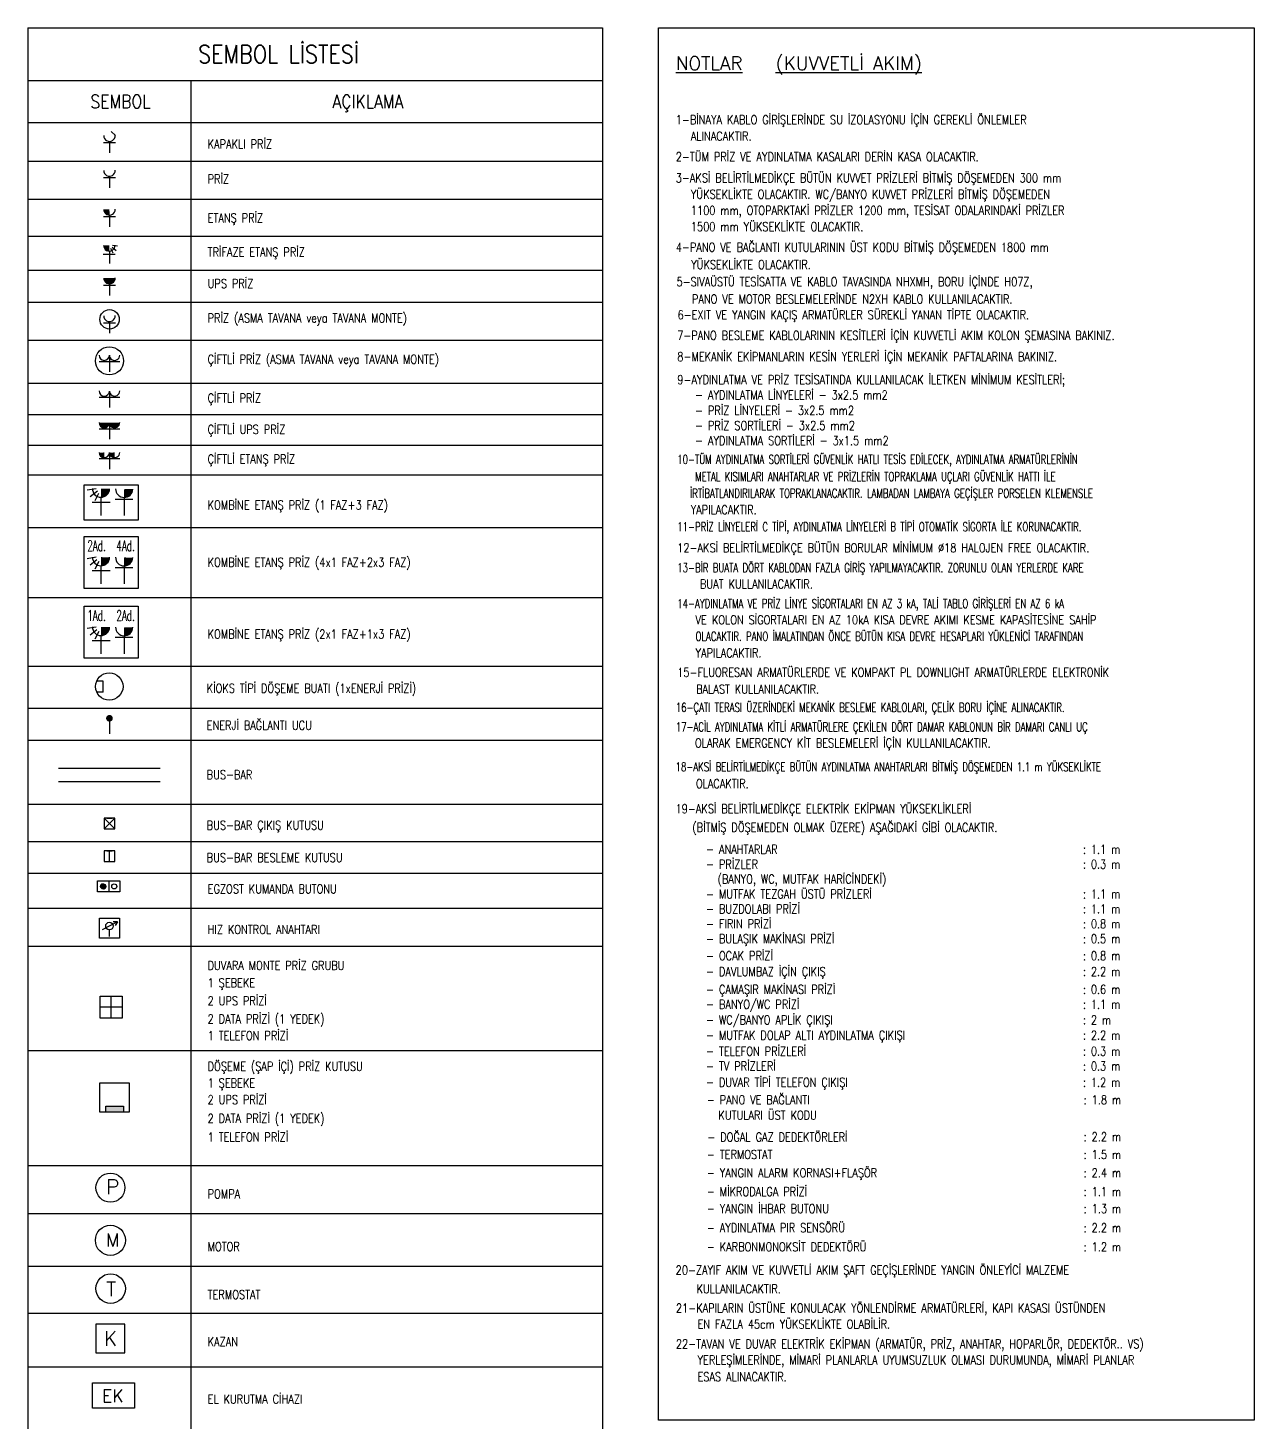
# Model space of a CAD drawing. Extents: x -1439 to 34962, y -872 to 8330.
# Drawn here: x -1439 to -68, y 6771 to 8330 of the extents above; entities that cross this region are included whole.
import ezdxf
from ezdxf.enums import TextEntityAlignment as Align

# ---------------------------------------------------------------- set-up
doc = ezdxf.new("R2010")
doc.units = 0
for name, color, linetype, lineweight in [('E-BUSBAR', 7, 'Continuous', 30), ('E-DATA BAGLATI UCU', 7, 'Continuous', 30), ('E-DUVARA MONTE PRİZ KUTUSU', 7, 'Continuous', 30), ('E-DÖŞEME (ŞAP İÇİ) PRİZ KUTUSU', 7, 'Continuous', 30), ('E-EL KURUTMA CİHAZI', 7, 'Continuous', 30), ('E-ETANŞ PRİZ', 7, 'Continuous', 30), ('E-KABLO', 7, 'Continuous', 30), ('E-KAPAKLI PRİZ', 7, 'Continuous', 30), ('E-KAZAN', 7, 'Continuous', 30), ('E-KOMBİNE ETANŞ PRİZ (1 FAZ+3 FAZ)', 7, 'Continuous', 30), ('E-KOMBİNE ETANŞ PRİZ (1x1 FAZ+2x3 FAZ)', 7, 'Continuous', 30), ('E-KOMBİNE ETANŞ PRİZ (2x1 FAZ+4x3 FAZ)', 7, 'Continuous', 30), ('E-KUVVET', 7, 'Continuous', 30), ('E-MEKANIK', 3, 'Continuous', 30), ('E-MOTOR', 7, 'Continuous', 30), ('E-POMPA', 7, 'Continuous', 30), ('E-PRİZ', 7, 'Continuous', 30), ('E-PRİZ (ASMA TAVANA MONTE)', 7, 'Continuous', 30), ('E-TERMOSTAT', 7, 'Continuous', 30), ('E-TRİFAZE ETANŞ PRİZ', 7, 'Continuous', 30), ('E-UPS PRİZ', 7, 'Continuous', 30), ('E-YAZI', 7, 'Continuous', 30), ('E-ÇİFTLİ ETANŞ PRİZ', 7, 'Continuous', 30), ('E-ÇİFTLİ PRİZ', 7, 'Continuous', 30), ('E-ÇİFTLİ PRİZ (ASMA TAVANA MONTE)', 7, 'Continuous', 30), ('E-ÇİFTLİ UPS PRİZ', 7, 'Continuous', 30)]:
    doc.layers.add(name, color=color, linetype=linetype, lineweight=lineweight)
doc.styles.add('E-YAZI', font='txttw.shx')
doc.styles.add('ILGAZ', font='txttw.shx')

# ---------------------------------------------------------------- blocks, each defined once
blk = doc.blocks.new('10_DÖŞEME (ŞAP İÇİ) PRİZ KUTUSU')
at = {"layer": 'E-DÖŞEME (ŞAP İÇİ) PRİZ KUTUSU'}
blk.add_hatch(color=5, dxfattribs=at).paths.add_polyline_path([(-0.73, 0.71), (-0.73, 0.22), (0.73, 0.22), (0.73, 0.71)])
at = {"layer": 'E-DÖŞEME (ŞAP İÇİ) PRİZ KUTUSU', "color": 5}
for points in [[(1.22, 2.66), (1.22, 0.22), (-1.22, 0.22), (-1.22, 2.66)], [(0.73, 0.71), (0.73, 0.22), (-0.73, 0.22), (-0.73, 0.71)]]:
    blk.add_lwpolyline(points, close=True, dxfattribs=at)
blk = doc.blocks.new('10_DUVARA MONTE PRİZ KUTUSU')
at = {"layer": 'E-DUVARA MONTE PRİZ KUTUSU', "color": 4}
for p, q in [((24.5, 0), (-24.5, 0)), ((0, 24.5), (0, -24.5))]:
    blk.add_line(p, q, dxfattribs=at)
blk.add_lwpolyline([(-24.5, -24.5), (24.5, -24.5), (24.5, 24.5), (-24.5, 24.5)], close=True, dxfattribs=at)
blk = doc.blocks.new('KİOKS TİPİ ÇİNKÖ DÖKÜM BUAT ÇAP 130 150 mm')
at = {"layer": 'E-KUVVET', "color": 6}
for p, q in [((-8.9, 8), (-18.3, 8)), ((-8.9, -8.3), (-8.9, 8)), ((-8.9, -8.3), (-18.2, -8.3))]:
    blk.add_line(p, q, dxfattribs=at)
blk.add_circle((0, 0), 20, dxfattribs=at)
blk = doc.blocks.new('100_KAPAKLI PRİZ')
at = {"layer": 'E-KAPAKLI PRİZ', "color": 4}
for p, q in [((1.22, 3.6), (0.38, 4.44)), ((-1.22, 2.14), (1.28, 2.14)), ((0, 2.4), (0, 0))]:
    blk.add_line(p, q, dxfattribs=at)
blk.add_arc((0, 3.6), 1.2, 180.7551, 0.7551, dxfattribs=at)
blk = doc.blocks.new('100_PRİZ')
at = {"layer": 'E-PRİZ', "color": 4}
for p, q in [((-1.22, 2.14), (1.28, 2.14)), ((0, 2.4), (0, 0))]:
    blk.add_line(p, q, dxfattribs=at)
blk.add_arc((0, 3.6), 1.2, 180.7551, 0.7551, dxfattribs=at)
blk = doc.blocks.new('100_ETANŞ PRİZ')
at = {"layer": 'E-ETANŞ PRİZ', "color": 4}
for p, q in [((-1.22, 2.14), (1.28, 2.14)), ((0, 2.4), (0, 0))]:
    blk.add_line(p, q, dxfattribs=at)
at = {"layer": 'E-ETANŞ PRİZ', "color": 4, "const_width": 1.2}
blk.add_lwpolyline([(0.01, 3, -0.414214), (-0.6, 3.59)], format="xyb", dxfattribs=at)
at = {"layer": 'E-ETANŞ PRİZ', "color": 4}
blk.add_arc((0, 3.6), 1.2, 180.7551, 0.7551, dxfattribs=at)
blk = doc.blocks.new('100_TRİFAZE ETANŞ PRİZ')
at = {"layer": 'E-TRİFAZE ETANŞ PRİZ', "color": 3}
for p, q in [((0.21, 3.17), (0.72, 2.16)), ((0.54, 3.34), (1.39, 2.67)), ((0.64, 3.76), (1.7, 3.6))]:
    blk.add_line(p, q, dxfattribs=at)
at = {"layer": 'E-TRİFAZE ETANŞ PRİZ', "color": 4}
for p, q in [((1.22, 1.86), (-1.29, 1.86)), ((0, 2.54), (0, 0))]:
    blk.add_line(p, q, dxfattribs=at)
at = {"layer": 'E-TRİFAZE ETANŞ PRİZ', "color": 4, "const_width": 1.2}
blk.add_lwpolyline([(0, 3.14, -0.414214), (-0.61, 3.73)], format="xyb", dxfattribs=at)
at = {"layer": 'E-TRİFAZE ETANŞ PRİZ', "color": 4}
blk.add_arc((-0.01, 3.74), 1.2, 180.7551, 0.7551, dxfattribs=at)
blk = doc.blocks.new('100_UPS PRİZ')
at = {"layer": 'E-UPS PRİZ', "color": 4}
for p, q in [((-1.22, 2.14), (1.28, 2.14)), ((0, 2.4), (0, 0))]:
    blk.add_line(p, q, dxfattribs=at)
at = {"layer": 'E-UPS PRİZ', "color": 4, "const_width": 1.2}
blk.add_lwpolyline([(-0.6, 3.58, 0.97398), (0.6, 3.58, 0.97398)], format="xyb", dxfattribs=at)
at = {"layer": 'E-UPS PRİZ', "color": 4}
blk.add_arc((0, 3.6), 1.2, 180.7551, 0.7551, dxfattribs=at)
blk = doc.blocks.new('100_PRİZ (ASMA TAVANA MONTE)')
at = {"layer": 'E-PRİZ (ASMA TAVANA MONTE)', "color": 4}
for p, q in [((-1.22, 2.14), (1.28, 2.14)), ((0, 2.4), (0, 0))]:
    blk.add_line(p, q, dxfattribs=at)
at = {"layer": 'E-PRİZ (ASMA TAVANA MONTE)', "color": 3}
blk.add_circle((0.02, 2.85), 2.01, dxfattribs=at)
at = {"layer": 'E-PRİZ (ASMA TAVANA MONTE)', "color": 4}
blk.add_arc((0, 3.6), 1.2, 180.7551, 0.7551, dxfattribs=at)
blk = doc.blocks.new('100_ÇİFTLİ PRİZ')
at = {"layer": 'E-ÇİFTLİ PRİZ', "color": 4}
for p, q in [((0, 3.86), (0, 0)), ((-2.4, 2.43), (2.4, 2.43))]:
    blk.add_line(p, q, dxfattribs=at)
for centre, start, end in [((-1.2, 3.87), 179.6083, 359.6083), ((1.2, 3.87), 180.3917, 0.3917)]:
    blk.add_arc(centre, 1.2, start, end, dxfattribs=at)
blk = doc.blocks.new('100_ÇİFTLİ UPS PRİZ')
at = {"layer": 'E-ÇİFTLİ UPS PRİZ', "color": 4}
for p, q in [((0, 3.86), (0, 0)), ((-2.4, 2.43), (2.4, 2.43))]:
    blk.add_line(p, q, dxfattribs=at)
at = {"layer": 'E-ÇİFTLİ UPS PRİZ', "color": 4, "const_width": 1.2}
for points in [[(-1.8, 3.85, 0.97398), (-0.6, 3.85, 0.97398)], [(0.6, 3.85, 0.97398), (1.8, 3.85, 0.97398)]]:
    blk.add_lwpolyline(points, format="xyb", dxfattribs=at)
at = {"layer": 'E-ÇİFTLİ UPS PRİZ', "color": 4}
for centre, start, end in [((-1.2, 3.87), 179.6083, 359.6083), ((1.2, 3.87), 180.3917, 0.3917)]:
    blk.add_arc(centre, 1.2, start, end, dxfattribs=at)
blk = doc.blocks.new('100_ÇİFTLİ ETANŞ PRİZ 1')
at = {"layer": 'E-ÇİFTLİ ETANŞ PRİZ', "color": 4}
for p, q in [((0, 3.86), (0, 0)), ((-2.4, 2.43), (2.4, 2.43))]:
    blk.add_line(p, q, dxfattribs=at)
at = {"layer": 'E-ÇİFTLİ ETANŞ PRİZ', "color": 4, "const_width": 1.2}
for points in [[(-1.8, 3.85, 0.406513), (-1.2, 3.27, 0.406513)], [(0.6, 3.85, 0.410502), (1.21, 3.27, 0.410502)]]:
    blk.add_lwpolyline(points, format="xyb", dxfattribs=at)
at = {"layer": 'E-ÇİFTLİ ETANŞ PRİZ', "color": 4}
for centre, start, end in [((-1.2, 3.87), 179.6083, 359.6083), ((1.2, 3.87), 180.3917, 0.3917)]:
    blk.add_arc(centre, 1.2, start, end, dxfattribs=at)
blk = doc.blocks.new('100_KOMBİNE ETANŞ PRİZ (1 FAZ+3 FAZ)')
at = {"layer": 'E-KOMBİNE ETANŞ PRİZ (1 FAZ+3 FAZ)', "color": 3}
for p, q in [((-2.09, 4.35), (-3.35, 4.16)), ((-1.92, 4.04), (-2.95, 3.24)), ((-1.75, 3.72), (-2.28, 2.68))]:
    blk.add_line(p, q, dxfattribs=at)
at = {"layer": 'E-KOMBİNE ETANŞ PRİZ (1 FAZ+3 FAZ)', "color": 4}
for p, q in [((-2.64, 2.5), (-0.14, 2.5)), ((-1.42, 3.18), (-1.42, 0.64)), ((3.04, 2.88), (0.54, 2.88)), ((1.81, 3.15), (1.81, 0.64))]:
    blk.add_line(p, q, dxfattribs=at)
at = {"layer": 'E-KOMBİNE ETANŞ PRİZ (1 FAZ+3 FAZ)', "color": 3}
blk.add_lwpolyline([(-3.78, 4.93), (3.78, 4.93), (3.78, 0), (-3.78, 0)], close=True, dxfattribs=at)
at = {"layer": 'E-KOMBİNE ETANŞ PRİZ (1 FAZ+3 FAZ)', "color": 4, "const_width": 1.2}
for points in [[(-1.43, 3.78, 0.414214), (-0.82, 4.37)], [(1.81, 3.73, 0.414214), (2.42, 4.32)]]:
    blk.add_lwpolyline(points, format="xyb", dxfattribs=at)
at = {"layer": 'E-KOMBİNE ETANŞ PRİZ (1 FAZ+3 FAZ)', "color": 4}
for centre in [(-1.42, 4.38), (1.82, 4.35)]:
    blk.add_arc(centre, 1.2, 179.2449, 359.2449, dxfattribs=at)
blk = doc.blocks.new('100_POMPA')
at = {"layer": 'E-POMPA', "color": 4}
blk.add_circle((0, 0), 1.8, dxfattribs=at)
at = {"layer": 'E-POMPA', "color": 3, "style": 'E-YAZI'}
blk.add_text('P', height=1.8, dxfattribs=at).set_placement((-0.53, -0.8))
blk = doc.blocks.new('100_MOTOR')
at = {"layer": 'E-MOTOR', "color": 4}
blk.add_circle((0, 0), 1.87, dxfattribs=at)
at = {"layer": 'E-MOTOR', "color": 3, "linetype": 'Continuous', "style": 'ILGAZ'}
blk.add_text('M', height=1.62, dxfattribs=at).set_placement((-0.55, -0.78))
blk = doc.blocks.new('100_TERMOSTAT')
at = {"layer": 'E-TERMOSTAT', "color": 4, "linetype": 'Continuous'}
blk.add_circle((0, 0), 1.84, dxfattribs=at)
at = {"layer": 'E-TERMOSTAT', "color": 3, "linetype": 'Continuous', "style": 'E-YAZI'}
blk.add_text('T', height=1.8, dxfattribs=at).set_placement((-0.57, -0.95))
blk = doc.blocks.new('100_KAZAN')
at = {"layer": 'E-KAZAN', "color": 4}
blk.add_lwpolyline([(-1.8, 1.8), (-1.8, -1.8), (1.8, -1.8), (1.8, 1.8)], close=True, dxfattribs=at)
at = {"layer": 'E-KAZAN', "color": 3, "style": 'E-YAZI'}
blk.add_text('K', height=1.8, dxfattribs=at).set_placement((0, 0), align=Align.MIDDLE_CENTER)
blk = doc.blocks.new('100_EL KURUTMA CİHAZI')
at = {"layer": 'E-EL KURUTMA CİHAZI', "color": 4}
for p, q in [((-2.35, 2.83), (2.35, 2.83)), ((-2.35, 0), (-2.35, 2.83)), ((2.35, 2.83), (2.35, 0)), ((2.35, 0), (-2.35, 0))]:
    blk.add_line(p, q, dxfattribs=at)
at = {"layer": 'E-EL KURUTMA CİHAZI', "color": 3, "style": 'E-YAZI'}
blk.add_text('EK', height=1.4, dxfattribs=at).set_placement((-1.28, 0.68))
blk = doc.blocks.new('E-KOMBİNE ETANŞ PRİZ (2x1 FAZ+4x3 FAZ)')
at = {"layer": 'E-KOMBİNE ETANŞ PRİZ (2x1 FAZ+4x3 FAZ)', "color": 3}
for p, q in [((-33.8, 69.6), (-53.6, 66.6)), ((-31.9, 63.7), (-47.2, 51.8)), ((-27.7, 60), (-36.5, 42.9))]:
    blk.add_line(p, q, dxfattribs=at)
at = {"layer": 'E-KOMBİNE ETANŞ PRİZ (2x1 FAZ+4x3 FAZ)', "color": 4}
for p, q in [((-42.2, 39.9), (-2.2, 39.9)), ((-22.8, 50.8), (-22.8, 10.2)), ((48.6, 46.1), (8.6, 46.1)), ((28.9, 50.3), (28.9, 10.2))]:
    blk.add_line(p, q, dxfattribs=at)
at = {"layer": 'E-KOMBİNE ETANŞ PRİZ (2x1 FAZ+4x3 FAZ)', "color": 3}
blk.add_lwpolyline([(-60.6, 116.2), (60.6, 116.2), (60.6, 0), (-60.6, 0)], close=True, dxfattribs=at)
at = {"layer": 'E-KOMBİNE ETANŞ PRİZ (2x1 FAZ+4x3 FAZ)', "color": 4, "const_width": 19.2}
for points in [[(-22.8, 60.4, 0.414214), (-13.1, 69.9)], [(28.9, 59.7, 0.414214), (38.7, 69.1)]]:
    blk.add_lwpolyline(points, format="xyb", dxfattribs=at)
at = {"layer": 'E-KOMBİNE ETANŞ PRİZ (2x1 FAZ+4x3 FAZ)', "color": 4}
for centre in [(-22.7, 70), (29.1, 69.5)]:
    blk.add_arc(centre, 19.2, 179.2449, 359.2449, dxfattribs=at)
at = {"layer": 'E-KOMBİNE ETANŞ PRİZ (2x1 FAZ+4x3 FAZ)', "color": 1, "style": 'E-YAZI', "width": 0.6}
for s, p in [('2Ad.', (-53.3, 83.6)), ('4Ad.', (11.6, 83.6))]:
    blk.add_text(s, height=24, dxfattribs=at).set_placement(p)
blk = doc.blocks.new('E-KOMBİNE ETANŞ PRİZ (1x1 FAZ+2x3 FAZ)')
at = {"layer": 'E-KOMBİNE ETANŞ PRİZ (1x1 FAZ+2x3 FAZ)', "color": 3}
for p, q in [((-33.8, 69.6), (-53.6, 66.6)), ((-31.9, 63.7), (-47.2, 51.8)), ((-27.7, 60), (-36.5, 42.9))]:
    blk.add_line(p, q, dxfattribs=at)
at = {"layer": 'E-KOMBİNE ETANŞ PRİZ (1x1 FAZ+2x3 FAZ)', "color": 4}
for p, q in [((-42.2, 39.9), (-2.2, 39.9)), ((-22.8, 50.8), (-22.8, 10.2)), ((48.6, 46.1), (8.6, 46.1)), ((28.9, 50.3), (28.9, 10.2))]:
    blk.add_line(p, q, dxfattribs=at)
at = {"layer": 'E-KOMBİNE ETANŞ PRİZ (1x1 FAZ+2x3 FAZ)', "color": 3}
blk.add_lwpolyline([(-60.6, 116.2), (60.6, 116.2), (60.6, 0), (-60.6, 0)], close=True, dxfattribs=at)
at = {"layer": 'E-KOMBİNE ETANŞ PRİZ (1x1 FAZ+2x3 FAZ)', "color": 4, "const_width": 19.2}
for points in [[(-22.8, 60.4, 0.414214), (-13.1, 69.9)], [(28.9, 59.7, 0.414214), (38.7, 69.1)]]:
    blk.add_lwpolyline(points, format="xyb", dxfattribs=at)
at = {"layer": 'E-KOMBİNE ETANŞ PRİZ (1x1 FAZ+2x3 FAZ)', "color": 4}
for centre in [(-22.7, 70), (29.1, 69.5)]:
    blk.add_arc(centre, 19.2, 179.2449, 359.2449, dxfattribs=at)
at = {"layer": 'E-KOMBİNE ETANŞ PRİZ (1x1 FAZ+2x3 FAZ)', "color": 1, "style": 'E-YAZI', "width": 0.6}
for s, p in [('1Ad.', (-53.3, 83.6)), ('2Ad.', (11.6, 83.6))]:
    blk.add_text(s, height=24, dxfattribs=at).set_placement(p)
blk = doc.blocks.new('ÇİFTLİ PRİZ (ASMA TAVANA MONTE)')
at = {"layer": 'E-ÇİFTLİ PRİZ (ASMA TAVANA MONTE)', "color": 4}
for p, q in [((0, 73.2), (0, 11.4)), ((-38.4, 50.2), (38.4, 50.2))]:
    blk.add_line(p, q, dxfattribs=at)
at = {"layer": 'E-ÇİFTLİ PRİZ (ASMA TAVANA MONTE)', "color": 3}
blk.add_circle((0, 52.4), 52.4, dxfattribs=at)
at = {"layer": 'E-ÇİFTLİ PRİZ (ASMA TAVANA MONTE)', "color": 4}
for centre, start, end in [((-19.2, 73.4), 179.6083, 359.6083), ((19.2, 73.4), 180.3917, 0.3917)]:
    blk.add_arc(centre, 19.2, start, end, dxfattribs=at)
blk = doc.blocks.new('BESLEME KUTUSU')
at = {"layer": 'E-BUSBAR', "color": 5}
blk.add_line((-7.5, 30), (7.5, 30), dxfattribs=at)
blk.add_line((-7.5, 30), (7.5, 30), dxfattribs=at)
at = {"layer": 'E-BUSBAR'}
blk.add_line((0, 0), (0, 30), dxfattribs=at)
at = {"layer": 'E-BUSBAR', "color": 5}
blk.add_lwpolyline([(-15, 0), (15, 0), (15, 30), (-15, 30)], close=True, dxfattribs=at)
blk = doc.blocks.new('BUTON')
at = {"layer": 'E-KABLO'}
h = blk.add_hatch(dxfattribs=at)
h.set_pattern_fill('ANSI31', color=3, scale=0.72)
h.set_pattern_definition([(45, (-42140.02699, -1158.77338), (-0.0636396103, 0.0636396103), [])])
edge = h.paths.add_edge_path()
edge.add_arc((-15.5, 19.5), 7.2, 0, 360)
at = {"layer": 'E-KABLO', "color": 4}
blk.add_line((0, 35.1), (0, 3.9), dxfattribs=at)
blk.add_lwpolyline([(-30.9, 3.9), (-30.9, 35.1), (30.9, 35.1), (30.9, 3.9)], close=True, dxfattribs=at)
at = {"layer": 'E-KABLO', "color": 3}
for centre in [(-15.5, 19.5), (15.5, 19.5)]:
    blk.add_circle(centre, 7.2, dxfattribs=at)
blk = doc.blocks.new('BUSBAR ÇIKIŞ')
at = {"layer": 'E-BUSBAR'}
for p, q in [((-15, 30), (15, 0)), ((-15, 0), (15, 30))]:
    blk.add_line(p, q, dxfattribs=at)
at = {"layer": 'E-BUSBAR', "color": 5}
blk.add_line((-7.5, 30), (7.5, 30), dxfattribs=at)
blk.add_line((-7.5, 30), (7.5, 30), dxfattribs=at)
blk.add_lwpolyline([(-15, 0), (15, 0), (15, 30), (-15, 30)], close=True, dxfattribs=at)
blk = doc.blocks.new('HIZ AYAR ANAHTARI')
at = {"layer": 'E-MEKANIK', "color": 7}
for p, q in [((-28, 56), (28, 56)), ((-28, 0), (-28, 56)), ((28, 56), (28, 0)), ((28, 0), (-28, 0))]:
    blk.add_line(p, q, dxfattribs=at)
at = {"layer": 'E-MEKANIK', "color": 4}
for p, q in [((22.2, 45.5), (-20.8, 22.8)), ((22.2, 45.5), (10.1, 45.9)), ((22.2, 45.5), (15.7, 35.3)), ((0, 4.9), (0, 23.2))]:
    blk.add_line(p, q, dxfattribs=at)
blk.add_circle((0, 33.8), 10.6, dxfattribs=at)

msp = doc.modelspace()

# ---------------------------------------------------------------- linework, layer by layer
at = {"layer": 'E-BUSBAR', "color": 3}
for p, q in [((-1290.7, 7501.95), (-1404.22, 7501.95)), ((-1290.7, 7501.95), (-1404.22, 7501.95)), ((-1290.7, 7486.95), (-1404.22, 7486.95)), ((-1290.7, 7486.95), (-1404.22, 7486.95))]:
    msp.add_line(p, q, dxfattribs=at)
at = {"layer": 'E-DATA BAGLATI UCU', "color": 4}
msp.add_line((-1347.35, 7558.09), (-1347.35, 7540.82), dxfattribs=at)
at = {"layer": 'E-DATA BAGLATI UCU', "color": 4, "const_width": 3.75}
msp.add_lwpolyline([(-1349.22, 7558.09, -1), (-1345.47, 7558.09, -1)], format="xyb", close=True, dxfattribs=at)
at = {"layer": 'E-KABLO'}
msp.add_lwpolyline([(-733.62, 8330), (-67.89, 8330), (-67.89, 6773.41), (-733.62, 6773.41)], close=True, dxfattribs=at)
at = {"layer": 'E-YAZI', "color": 4}
for p, q in [((-1438.53, 8330), (-1438.53, 5689.29)), ((-1438.53, 8330), (-796.2, 8330)), ((-796.2, 8330), (-796.2, 5689.29)), ((-1438.53, 8271.09), (-796.2, 8271.09)), ((-1438.53, 8224.04), (-796.2, 8224.04))]:
    msp.add_line(p, q, dxfattribs=at)
at = {"layer": 'E-YAZI', "color": 7}
for p, q in [((-1256.27, 8270.92), (-1256.27, 5689.29)), ((-1438.53, 8180.87), (-796.2, 8180.87)), ((-1438.53, 8138.48), (-796.2, 8138.48)), ((-1438.53, 8097.22), (-796.2, 8097.22)), ((-796.2, 8058.65), (-1438.53, 8058.65)), ((-796.2, 8022.8), (-1438.53, 8022.8)), ((-1438.53, 7980.99), (-796.2, 7980.99)), ((-1438.53, 7932.92), (-796.2, 7932.92)), ((-796.2, 7897.32), (-1438.53, 7897.32)), ((-796.2, 7862.95), (-1438.53, 7862.95)), ((-796.2, 7829.72), (-1438.53, 7829.72)), ((-796.2, 7771.17), (-1438.53, 7771.17)), ((-796.2, 7692.76), (-1438.53, 7692.76)), ((-796.2, 7615.82), (-1438.53, 7615.82)), ((-796.2, 7615.82), (-1438.53, 7615.82)), ((-796.2, 7568.85), (-1438.53, 7568.85)), ((-796.2, 7533.17), (-1438.53, 7533.17)), ((-796.2, 7533.17), (-1438.53, 7533.17)), ((-796.2, 7461.66), (-1438.53, 7461.66)), ((-796.2, 7419.91), (-1438.53, 7419.91)), ((-796.2, 7384.58), (-1438.53, 7384.58)), ((-796.2, 7345.57), (-1438.53, 7345.57)), ((-796.2, 7302.99), (-1438.53, 7302.99)), ((-796.2, 7186.38), (-1438.53, 7186.38)), ((-796.2, 7057.63), (-1438.53, 7057.63)), ((-796.2, 7004.15), (-1438.53, 7004.15)), ((-796.2, 6945.29), (-1438.53, 6945.29)), ((-796.2, 6892.59), (-1438.53, 6892.59)), ((-1438.53, 6833.04), (-796.2, 6833.04))]:
    msp.add_line(p, q, dxfattribs=at)

# ---------------------------------------------------------------- block references
at = {"layer": 'E-BUSBAR', "color": 1, "xscale": 0.4, "yscale": 0.4, "zscale": 0.4}
msp.add_blockref('BESLEME KUTUSU', (-1347.35, 7398.03), dxfattribs=at)
at = {"layer": 'E-DUVARA MONTE PRİZ KUTUSU', "color": 3, "xscale": -0.5, "yscale": 0.5, "zscale": 0.5, "rotation": 180}
msp.add_blockref('10_DUVARA MONTE PRİZ KUTUSU', (-1345.33, 7235.11), dxfattribs=at)
at = {"layer": 'E-DÖŞEME (ŞAP İÇİ) PRİZ KUTUSU', "xscale": 13.48039215686274, "yscale": 13.48039215686274, "zscale": 13.48039215686274}
msp.add_blockref('10_DÖŞEME (ŞAP İÇİ) PRİZ KUTUSU', (-1341.63, 7114.67), dxfattribs=at)
at = {"layer": 'E-EL KURUTMA CİHAZI', "xscale": 10, "yscale": 10, "zscale": 10}
msp.add_blockref('100_EL KURUTMA CİHAZI', (-1342.83, 6786.73), dxfattribs=at)
at = {"layer": 'E-ETANŞ PRİZ', "xscale": 5.399999999999999, "yscale": 5.399999999999999, "zscale": 5.399999999999999}
msp.add_blockref('100_ETANŞ PRİZ', (-1347.35, 8107.67), dxfattribs=at)
at = {"layer": 'E-KABLO', "color": 6, "xscale": 0.4, "yscale": 0.4, "zscale": 0.4}
for name, p in [('BUSBAR ÇIKIŞ', (-1347.35, 7434.39)), ('BUTON', (-1348.18, 7362.31)), ('HIZ AYAR ANAHTARI', (-1347.35, 7312.27))]:
    msp.add_blockref(name, p, dxfattribs=at)
at = {"layer": 'E-KAPAKLI PRİZ', "xscale": 5.399999999999999, "yscale": 5.399999999999999, "zscale": 5.399999999999999}
msp.add_blockref('100_KAPAKLI PRİZ', (-1347.35, 8190.18), dxfattribs=at)
at = {"layer": 'E-KAZAN', "xscale": 9, "yscale": 9, "zscale": 9}
msp.add_blockref('100_KAZAN', (-1346.27, 6864.63), dxfattribs=at)
at = {"layer": 'E-KOMBİNE ETANŞ PRİZ (1 FAZ+3 FAZ)', "xscale": 8, "yscale": 8, "zscale": 8}
msp.add_blockref('100_KOMBİNE ETANŞ PRİZ (1 FAZ+3 FAZ)', (-1345.46, 7779.76), dxfattribs=at)
at = {"layer": 'E-KOMBİNE ETANŞ PRİZ (1x1 FAZ+2x3 FAZ)', "color": 3, "xscale": 0.5, "yscale": 0.5, "zscale": 0.5}
msp.add_blockref('E-KOMBİNE ETANŞ PRİZ (1x1 FAZ+2x3 FAZ)', (-1345.46, 7625.17), dxfattribs=at)
at = {"layer": 'E-KOMBİNE ETANŞ PRİZ (2x1 FAZ+4x3 FAZ)', "color": 3, "xscale": 0.5, "yscale": 0.5, "zscale": 0.5}
msp.add_blockref('E-KOMBİNE ETANŞ PRİZ (2x1 FAZ+4x3 FAZ)', (-1345.46, 7703.24), dxfattribs=at)
at = {"layer": 'E-KUVVET', "xscale": 0.7650000000000001, "yscale": 0.7650000000000001, "zscale": 0.7650000000000001}
msp.add_blockref('KİOKS TİPİ ÇİNKÖ DÖKÜM BUAT ÇAP 130 150 mm', (-1347.52, 7593.52), dxfattribs=at)
at = {"layer": 'E-MOTOR', "xscale": 9, "yscale": 9, "zscale": 9}
for name, p in [('100_MOTOR', (-1346.27, 6974.42)), ('100_TERMOSTAT', (-1346, 6920.4))]:
    msp.add_blockref(name, p, dxfattribs=at)
at = {"layer": 'E-POMPA', "xscale": 9, "yscale": 9, "zscale": 9}
msp.add_blockref('100_POMPA', (-1346.27, 7033.28), dxfattribs=at)
at = {"layer": 'E-PRİZ', "xscale": 5.399999999999999, "yscale": 5.399999999999999, "zscale": 5.399999999999999}
msp.add_blockref('100_PRİZ', (-1347.35, 8151.21), dxfattribs=at)
at = {"layer": 'E-PRİZ (ASMA TAVANA MONTE)', "xscale": 5.399999999999999, "yscale": 5.399999999999999, "zscale": 5.399999999999999}
msp.add_blockref('100_PRİZ (ASMA TAVANA MONTE)', (-1347.35, 7988.74), dxfattribs=at)
at = {"layer": 'E-TRİFAZE ETANŞ PRİZ', "xscale": 5.399999999999999, "yscale": 5.399999999999999, "zscale": 5.399999999999999}
msp.add_blockref('100_TRİFAZE ETANŞ PRİZ', (-1347.4, 8066.72), dxfattribs=at)
at = {"layer": 'E-UPS PRİZ', "xscale": 5.399999999999999, "yscale": 5.399999999999999, "zscale": 5.399999999999999}
msp.add_blockref('100_UPS PRİZ', (-1347.35, 8030.94), dxfattribs=at)
at = {"layer": 'E-ÇİFTLİ ETANŞ PRİZ', "xscale": 4.799999999999999, "yscale": 4.799999999999999, "zscale": 4.799999999999999}
msp.add_blockref('100_ÇİFTLİ ETANŞ PRİZ 1', (-1347.35, 7836.72), dxfattribs=at)
at = {"layer": 'E-ÇİFTLİ PRİZ', "xscale": 4.799999999999999, "yscale": 4.799999999999999, "zscale": 4.799999999999999}
msp.add_blockref('100_ÇİFTLİ PRİZ', (-1347.35, 7905.47), dxfattribs=at)
at = {"layer": 'E-ÇİFTLİ PRİZ (ASMA TAVANA MONTE)', "color": 3, "xscale": 0.3, "yscale": 0.3, "zscale": 0.3}
msp.add_blockref('ÇİFTLİ PRİZ (ASMA TAVANA MONTE)', (-1347.35, 7942.01), dxfattribs=at)
at = {"layer": 'E-ÇİFTLİ UPS PRİZ', "xscale": 4.799999999999999, "yscale": 4.799999999999999, "zscale": 4.799999999999999}
msp.add_blockref('100_ÇİFTLİ UPS PRİZ', (-1347.35, 7870.06), dxfattribs=at)

# ---------------------------------------------------------------- texts
at = {"layer": 'E-YAZI', "color": 4, "style": 'E-YAZI', "width": 0.85}
for s, height, p in [('SEMBOL LİSTESİ', 20, (-1158.27, 8300.55)), ('SEMBOL', 15, (-1335.06, 8247.71)), ('AÇIKLAMA', 15, (-1058.44, 8247.71))]:
    msp.add_text(s, height=height, dxfattribs=at).set_placement(p, align=Align.MIDDLE_CENTER)
at = {"layer": 'E-YAZI', "color": 4, "style": 'E-YAZI'}
for s, p in [('%%uNOTLAR', (-714.35, 8282.94, 0)), ('%%U(KUVVETLİ AKIM)', (-602.7, 8282.94, 0))]:
    msp.add_text(s, height=15, dxfattribs=at).set_placement(p)
at = {"layer": 'E-YAZI', "color": 3, "style": 'E-YAZI'}
for s, width, p in [('1-BİNAYA KABLO GİRİŞLERİNDE SU İZOLASYONU İÇİN GEREKLİ ÖNLEMLER', 0.8, (-714.35, 8222.27, 0)), ('KAPAKLI PRİZ', 0.8, (-1237.6, 8195.02)), ('ALINACAKTIR.', 0.8, (-697.46, 8203.95, 0)), ('2-TÜM PRİZ VE AYDINLATMA KASALARI DERİN KASA OLACAKTIR.', 0.8, (-714.35, 8180.91, 0)), ('3-AKSİ BELİRTİLMEDİKÇE BÜTÜN KUVVET PRİZLERİ BİTMİŞ DÖŞEMEDEN 300 mm', 0.8, (-714.35, 8157.26, 0)), ('PRİZ', 0.8, (-1237.6, 8156.05)), ('YÜKSEKLİKTE OLACAKTIR. WC/BANYO KUVVET PRİZLERİ BİTMİŞ DÖŞEMEDEN', 0.8, (-697.46, 8138.95, 0)), ('ETANŞ PRİZ', 0.8, (-1237.6, 8112.52)), ('1100 mm, OTOPARKTAKİ PRİZLER 1200 mm, TESİSAT ODALARINDAKİ PRİZLER', 0.8, (-697.46, 8120.86, 0)), ('1500 mm YÜKSEKLİKTE OLACAKTIR.', 0.8, (-697.46, 8102.76, 0)), ('4-PANO VE BAĞLANTI KUTULARININ ÜST KODU BİTMİŞ DÖŞEMEDEN 1800 mm', 0.8, (-714.35, 8079.72, 0)), ('TRİFAZE ETANŞ PRİZ', 0.8, (-1237.6, 8074.33)), ('YÜKSEKLİKTE OLACAKTIR.', 0.8, (-697.06, 8060.33, 0)), ('UPS PRİZ', 0.8, (-1237.6, 8039.17)), ('5-SIVAÜSTÜ TESİSATTA VE KABLO TAVASINDA NHXMH, BORU İÇİNDE H07Z,', 0.8, (-713.55, 8041.17, 0)), ('PANO VE MOTOR BESLEMELERİNDE N2XH KABLO KULLANILACAKTIR.', 0.8, (-696.26, 8021.78, 0)), ('PRİZ (ASMA TAVANA veya TAVANA MONTE)', 0.8, (-1237.6, 8000.57)), ('6-EXIT VE YANGIN KAÇIŞ ARMATÜRLER SÜREKLİ YANAN TİPTE OLACAKTIR.', 0.8, (-712.4, 8004.2, 0)), ('7-PANO BESLEME KABLOLARININ KESİTLERİ İÇİN KUVVETLİ AKIM KOLON ŞEMASINA BAKINIZ.', 0.8, (-712.75, 7981.16, 0)), ('ÇİFTLİ PRİZ (ASMA TAVANA veya TAVANA MONTE)', 0.8, (-1237.6, 7954.54)), ('8-MEKANİK EKİPMANLARIN KESİN YERLERİ İÇİN MEKANİK PAFTALARINA BAKINIZ.', 0.8, (-712.57, 7957.44, 0)), ('9-AYDINLATMA VE PRİZ TESİSATINDA KULLANILACAK İLETKEN MİNİMUM KESİTLERİ;', 0.8, (-712.57, 7931.65, 0)), ('ÇİFTLİ PRİZ', 0.8, (-1237.6, 7911.11)), ('- AYDINLATMA LİNYELERİ - 3x2.5 mm2', 0.8, (-692.74, 7914.57, 0)), ('- PRİZ LİNYELERİ - 3x2.5 mm2', 0.8, (-692.74, 7897.25, 0)), ('ÇİFTLİ UPS PRİZ', 0.8, (-1237.6, 7876.07)), ('- PRİZ SORTİLERİ - 3x2.5 mm2', 0.8, (-692.74, 7880.38, 0)), ('- AYDINLATMA SORTİLERİ - 3x1.5 mm2', 0.8, (-692.74, 7863.52, 0)), ('ÇİFTLİ ETANŞ PRİZ', 0.8, (-1237.6, 7842.84)), ('10-TÜM AYDINLATMA SORTİLERİ GÜVENLİK HATLI TESİS EDİLECEK, AYDINLATMA ARMATÜRLERİNİN', 0.7, (-712.65, 7842.55, 0)), ('METAL KISIMLARI ANAHTARLAR VE PRİZLERİN TOPRAKLAMA UÇLARI GÜVENLİK HATTI İLE', 0.7, (-692.63, 7823.38, 0)), (' İRTİBATLANDIRILARAK TOPRAKLANACAKTIR. LAMBADAN LAMBAYA GEÇİŞLER PORSELEN KLEMENSLE', 0.7, (-703.15, 7804.68, 0)), ('KOMBİNE ETANŞ PRİZ (1 FAZ+3 FAZ)', 0.8, (-1237.6, 7791.52)), (' YAPILACAKTIR.', 0.8, (-703.15, 7786.28, 0)), ('11-PRİZ LİNYELERİ C TİPİ, AYDINLATMA LİNYELERİ B TİPİ OTOMATİK SİGORTA İLE KORUNACAKTIR.', 0.7, (-712.65, 7767.24, 0)), ('12-AKSİ BELİRTİLMEDİKÇE BÜTÜN BORULAR MİNİMUM %%C18 HALOJEN FREE OLACAKTIR.', 0.8, (-712.65, 7743.67, 0)), ('KOMBİNE ETANŞ PRİZ (4x1 FAZ+2x3 FAZ)', 0.8, (-1237.6, 7727.54)), ('13-BİR BUATA DÖRT KABLODAN FAZLA GİRİŞ YAPILMAYACAKTIR. ZORUNLU OLAN YERLERDE KARE ', 0.7, (-712.65, 7721.41, 0)), ('BUAT KULLANILACAKTIR.', 0.8, (-687.27, 7703.17, 0)), ('14-AYDINLATMA VE PRİZ LİNYE SİGORTALARI EN AZ 3 kA, TALİ TABLO GİRİŞLERİ EN AZ 6 kA', 0.7, (-712.65, 7681.37, 0)), ('VE KOLON SİGORTALARI EN AZ 10kA KISA DEVRE AKIMI KESME KAPASİTESİNE SAHİP ', 0.8, (-692.22, 7663.13, 0)), ('KOMBİNE ETANŞ PRİZ (2x1 FAZ+1x3 FAZ)', 0.8, (-1237.6, 7647.18)), ('OLACAKTIR. PANO İMALATINDAN ÖNCE BÜTÜN KISA DEVRE HESAPLARI YÜKLENİCİ TARAFINDAN', 0.7, (-692.22, 7644.67, 0)), ('YAPILACAKTIR.', 0.8, (-692.22, 7626.21, 0)), ('15-FLUORESAN ARMATÜRLERDE VE KOMPAKT PL DOWNLIGHT ARMATÜRLERDE ELEKTRONİK', 0.8, (-712.65, 7604.41, 0)), ('KİOKS TİPİ DÖŞEME BUATI (1xENERJİ PRİZİ)', 0.8, (-1238.67, 7586.69)), ('BALAST KULLANILACAKTIR.', 0.8, (-691.59, 7585.66, 0)), ('16-ÇATI TERASI ÜZERİNDEKİ MEKANİK BESLEME KABLOLARI, ÇELİK BORU İÇİNE ALINACAKTIR.', 0.7, (-714.35, 7565.27, 0)), ('ENERJİ BAĞLANTI UCU', 0.8, (-1238.67, 7545.24)), ('17-ACİL AYDINLATMA KİTLİ ARMATÜRLERE ÇEKİLEN DÖRT DAMAR KABLONUN BİR DAMARI CANLI UÇ', 0.7, (-714.35, 7543.45, 0)), ('OLARAK EMERGENCY KİT BESLEMELERİ İÇİN KULLANILACAKTIR.', 0.8, (-692.91, 7525.47, 0)), ('BUS-BAR', 0.8, (-1238.67, 7490.04)), ('18-AKSİ BELİRTİLMEDİKÇE BÜTÜN AYDINLATMA ANAHTARLARI BİTMİŞ DÖŞEMEDEN 1.1 m YÜKSEKLİKTE', 0.7, (-714.51, 7498.79, 0)), ('OLACAKTIR.', 0.8, (-691.84, 7480.03, 0)), ('19-AKSİ BELİRTİLMEDİKÇE ELEKTRİK EKİPMAN YÜKSEKLİKLERİ', 0.8, (-714.53, 7451.94, 0)), ('BUS-BAR ÇIKIŞ KUTUSU', 0.8, (-1238.67, 7433.46)), ('  (BİTMİŞ DÖŞEMEDEN OLMAK ÜZERE) AŞAĞIDAKİ GİBİ OLACAKTIR.', 0.8, (-706.72, 7431.07, 0)), ('BUS-BAR BESLEME KUTUSU', 0.8, (-1238.67, 7397.3)), ('  - ANAHTARLAR', 0.8, (-691.42, 7406.58, 0)), (': 1.1 m', 0.8, (-259.26, 7406.58, 0)), ('  - PRİZLER', 0.8, (-691.42, 7389.91, 0)), (': 0.3 m', 0.8, (-259.26, 7389.91, 0)), ('    (BANYO, WC, MUTFAK HARİCİNDEKİ)', 0.8, (-691.42, 7373.25, 0)), ('EGZOST KUMANDA BUTONU', 0.8, (-1237.6, 7362.33)), ('  - MUTFAK TEZGAH ÜSTÜ PRİZLERİ', 0.8, (-691.42, 7356.58, 0)), (': 1.1 m', 0.8, (-259.26, 7356.58, 0)), ('  - BUZDOLABI PRİZİ', 0.8, (-691.42, 7339.91, 0)), (': 1.1 m', 0.8, (-259.26, 7339.91, 0)), ('HIZ KONTROL ANAHTARI', 0.8, (-1237.6, 7316.95)), ('  - FIRIN PRİZİ', 0.8, (-691.42, 7323.25, 0)), (': 0.8 m', 0.8, (-259.26, 7323.25, 0)), ('  - BULAŞIK MAKİNASI PRİZİ', 0.8, (-691.42, 7306.58, 0)), (': 0.5 m', 0.8, (-259.26, 7306.58, 0)), ('  - OCAK PRİZİ', 0.8, (-691.42, 7287.59, 0)), (': 0.8 m', 0.8, (-259.26, 7287.59, 0)), ('DUVARA MONTE PRİZ GRUBU', 0.8, (-1237.6, 7276.69)), ('  - DAVLUMBAZ İÇİN ÇIKIŞ', 0.8, (-691.42, 7269.84, 0)), ('1 ŞEBEKE', 0.8, (-1237.6, 7257.29)), (': 2.2 m', 0.8, (-259.26, 7269.84, 0)), ('2 UPS PRİZİ', 0.8, (-1237.6, 7237.14)), ('  - ÇAMAŞIR MAKİNASI PRİZİ', 0.8, (-691.42, 7249.94, 0)), (': 0.6 m', 0.8, (-259.26, 7249.94, 0)), ('  - BANYO/WC PRİZİ', 0.8, (-691.42, 7233.28, 0)), (': 1.1 m', 0.8, (-259.26, 7233.28, 0)), ('2 DATA PRİZİ (1 YEDEK)', 0.8, (-1237.6, 7216.99)), ('  - WC/BANYO APLİK ÇIKIŞI', 0.8, (-691.42, 7215.88, 0)), (': 2 m', 0.8, (-259.26, 7215.88, 0)), ('1 TELEFON PRİZİ', 0.8, (-1237.6, 7198.35)), ('  - MUTFAK DOLAP ALTI AYDINLATMA ÇIKIŞI', 0.8, (-691.42, 7198.74, 0)), (': 2.2 m', 0.8, (-259.26, 7198.74, 0)), ('  - TELEFON PRİZLERİ', 0.8, (-691.42, 7180.84, 0)), (': 0.3 m', 0.8, (-259.26, 7180.84, 0)), ('DÖŞEME (ŞAP İÇİ) PRİZ KUTUSU', 0.8, (-1237.6, 7163.9)), ('  - TV PRİZLERİ', 0.8, (-691.42, 7164.17, 0)), (': 0.3 m', 0.8, (-259.26, 7164.17, 0)), ('1 ŞEBEKE', 0.8, (-1237.6, 7145.27)), ('  - DUVAR TİPİ TELEFON ÇIKIŞI ', 0.8, (-691.42, 7146.04, 0)), (': 1.2 m', 0.8, (-259.26, 7146.04, 0)), ('2 UPS PRİZİ', 0.8, (-1237.6, 7126.63)), ('  - PANO VE BAĞLANTI', 0.8, (-690.54, 7126.5, 0)), (': 1.8 m', 0.8, (-258.38, 7126.5, 0)), ('2 DATA PRİZİ (1 YEDEK)', 0.8, (-1237.6, 7105.72)), ('    KUTULARI ÜST KODU', 0.8, (-690.54, 7109.31, 0)), ('1 TELEFON PRİZİ', 0.8, (-1237.6, 7084.81)), ('  - DOĞAL GAZ DEDEKTÖRLERİ', 0.8, (-690, 7084.84, 0)), (': 2.2 m', 0.8, (-258.38, 7085.24, 0)), ('  - TERMOSTAT', 0.8, (-690.54, 7065.36, 0)), (': 1.5 m', 0.8, (-258.38, 7065.36, 0)), ('  - YANGIN ALARM KORNASI+FLAŞÖR', 0.8, (-690.54, 7044.89, 0)), (': 2.4 m', 0.8, (-258.38, 7044.89, 0)), ('POMPA', 0.8, (-1237.6, 7021.29)), ('  - MİKRODALGA PRİZİ', 0.8, (-690.54, 7023.9, 0)), (': 1.1 m', 0.8, (-258.38, 7023.9, 0)), ('  - YANGIN İHBAR BUTONU', 0.8, (-690.54, 7004.84, 0)), (': 1.3 m', 0.8, (-258.38, 7004.84, 0)), ('  - AYDINLATMA PIR SENSÖRÜ', 0.8, (-690.54, 6983.47, 0)), (': 2.2 m', 0.8, (-258.38, 6983.47, 0)), ('MOTOR', 0.8, (-1237.6, 6962.43)), ('  - KARBONMONOKSİT DEDEKTÖRÜ', 0.8, (-690.54, 6962.1, 0)), (': 1.2 m', 0.8, (-258.38, 6962.1, 0)), ('20-ZAYIF AKIM VE KUVVETLİ AKIM ŞAFT GEÇİŞLERİNDE YANGIN ÖNLEYİCİ MALZEME ', 0.8, (-714.46, 6936.12, 0)), ('KULLANILACAKTIR.', 0.8, (-691.16, 6915.17)), ('TERMOSTAT', 0.8, (-1237.6, 6908.76)), ('21-KAPILARIN ÜSTÜNE KONULACAK YÖNLENDİRME ARMATÜRLERİ, KAPI KASASI ÜSTÜNDEN ', 0.8, (-714.16, 6893.61, 0)), ('EN FAZLA 45cm YÜKSEKLİKTE OLABİLİR.', 0.8, (-690.03, 6875.65, 0)), ('KAZAN', 0.8, (-1237.6, 6856.06)), ('22-TAVAN VE DUVAR ELEKTRİK EKİPMAN (ARMATÜR, PRİZ, ANAHTAR, HOPARLÖR, DEDEKTÖR.. VS)', 0.8, (-714.16, 6853.57, 0)), ('YERLEŞİMLERİNDE, MİMARİ PLANLARLA UYUMSUZLUK OLMASI DURUMUNDA, MİMARİ PLANLAR ', 0.8, (-690.03, 6835.61, 0)), ('ESAS ALINACAKTIR.', 0.8, (-690.03, 6816.83, 0)), ('EL KURUTMA CİHAZI', 0.8, (-1237.64, 6791.82))]:
    msp.add_text(s, height=10, dxfattribs=dict(at, width=width)).set_placement(p)

doc.saveas('drawing.dxf')
